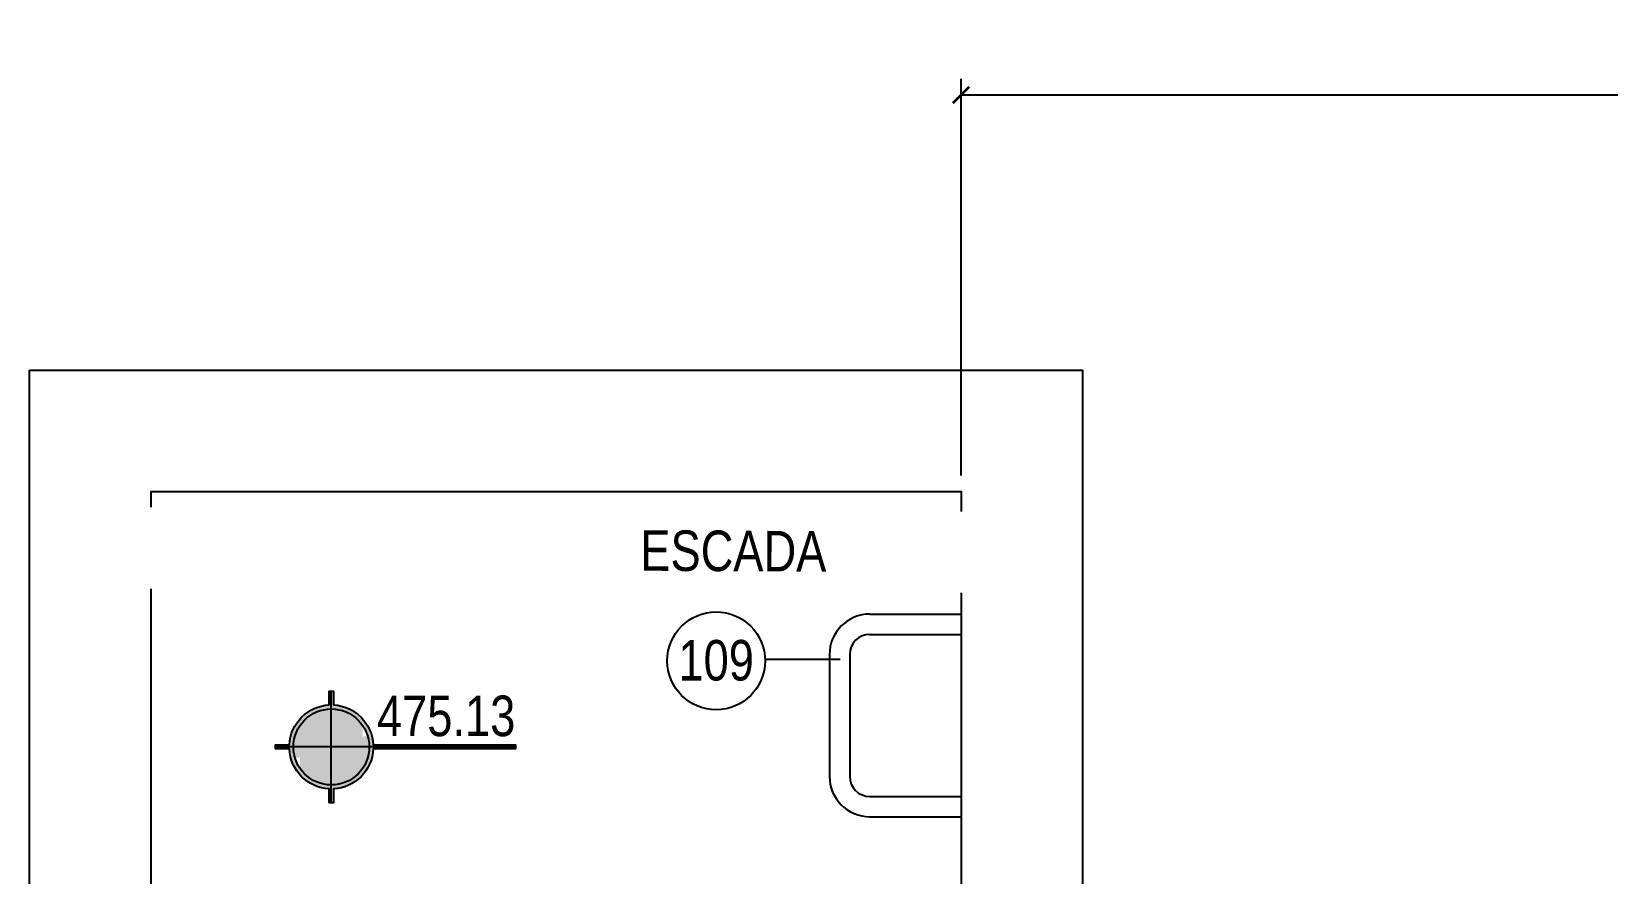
# Model space of a CAD drawing. Header units: feet. Extents: x 0 to 285374, y 0 to 9111566.
# Drawn here: x 285108.372 to 285112.264, y 9111390.161 to 9111392.239 of the extents above; entities that cross this region are included whole.
import ezdxf
from ezdxf.enums import TextEntityAlignment as Align

# ---------------------------------------------------------------- set-up
doc = ezdxf.new("R2010")
doc.units = ezdxf.units.FT
doc.header["$MEASUREMENT"] = 0
doc.layers.get('0').update_dxf_attribs({"linetype": 'CONTINUOUS'})
doc.layers.get('DEFPOINTS').update_dxf_attribs({"linetype": 'CONTINUOUS'})
for name, color, linetype in [('A-NIVEIS', 1, 'CONTINUOUS'), ('A-TEXTO', 2, 'CONTINUOUS'), ('H-SA-DIM', 1, 'CONTINUOUS'), ('H-SA-ESTRUTURA (CORTE)', 5, 'CONTINUOUS'), ('H-SA-TEXTO', 2, 'CONTINUOUS'), ('INDIC', 2, 'CONTINUOUS'), ('Top View-Ferro Fundido - JGS - K7(Esgoto)', 7, 'CONTINUOUS')]:
    doc.layers.add(name, color=color, linetype=linetype)
doc.styles.add('EGC_Arial_2.0mm', font='arial.ttf', dxfattribs={"width": 0.8, "height": 2})
doc.styles.get("Standard").update_dxf_attribs({"font": 'arial.ttf'})
doc.dimstyles.new('Copy of EGC_2.0mm', dxfattribs={"dimtxt": 0.1, "dimasz": 0.04, "dimexe": 0.04, "dimexo": 0.04, "dimgap": 0.04, "dimtad": 1, "dimzin": 1, "dimdsep": 46, "dimtxsty": 'Standard', "dimblk": 'ARCHTICK', "dimcen": 0, "dimclrd": 1, "dimclre": 1, "dimclrt": 2, "dimazin": 0, "dimtfac": 1, "dimtix": 1, "dimtmove": 1, "dimatfit": 3, "dimldrblk": 'NONE', "dimfxl": 0.002, "dimtolj": 1, "dimtzin": 0, "dimlwd": -1, "dimarcsym": 0})

# ---------------------------------------------------------------- blocks, each defined once
blk = doc.blocks.new('*U1244')
at = {"true_color": 0xffffff}
h = blk.add_hatch(color=7, dxfattribs=at)
h.dxf.hatch_style = 1
edge = h.paths.add_edge_path()
edge.add_arc((0, 0), 2.075, 92.76231, 177.23769, ccw=False)
edge.add_line((-0.1, 2.073), (-0.1, 2.75))
edge.add_line((-0.1, 2.75), (0.1, 2.75))
edge.add_line((0.1, 2.75), (0.1, 2.073))
edge.add_arc((0, 0), 2.075, 2.76231, 87.23769, ccw=False)
edge.add_line((2.073, 0.1), (9.088, 0.1))
edge.add_line((9.088, 0.1), (9.088, -0.1))
edge.add_line((9.088, -0.1), (2.073, -0.1))
edge.add_arc((0, 0), 2.075, 272.76231, 357.23769, ccw=False)
edge.add_line((0.1, -2.073), (0.1, -2.75))
edge.add_line((0.1, -2.75), (-0.1, -2.75))
edge.add_line((-0.1, -2.75), (-0.1, -2.073))
edge.add_arc((0, 0), 2.075, 182.76231, 267.23769, ccw=False)
edge.add_line((-2.073, -0.1), (-2.75, -0.1))
edge.add_line((-2.75, -0.1), (-2.75, 0.1))
edge.add_line((-2.75, 0.1), (-2.073, 0.1))
for p, q in [((0, -2.75), (0, 2.75)), ((9.088, 0), (-2.75, 0))]:
    blk.add_line(p, q)
at = {"color": 7, "true_color": 0xffffff}
blk.add_lwpolyline([(-2.073, 0.1, -0.386246), (-0.1, 2.073), (-0.1, 2.75), (0.1, 2.75), (0.1, 2.073, -0.386246), (2.073, 0.1), (9.088, 0.1), (9.088, -0.1), (2.073, -0.1, -0.386246), (0.1, -2.073), (0.1, -2.75), (-0.1, -2.75), (-0.1, -2.073, -0.386246), (-2.073, -0.1), (-2.75, -0.1), (-2.75, 0.1)], format="xyb", close=True, dxfattribs=at)
blk.add_circle((0, 0), 1.875)
for points in [[(0, 1.875), (0, 0), (0.583, 1.782), (0.595, 0)], [(0.583, 1.782), (0.595, 0), (1.097, 1.521), (1.096, 0)], [(1.533, 1.079), (1.571, 0), (1.786, 0.571), (0, 0)], [(1.097, 1.521), (1.096, 0), (1.533, 1.079), (1.571, 0)], [(-1.786, -0.571), (0, 0), (-1.796, -0.539), (-1.875, 0)], [(-1.533, -1.079), (-1.571, 0), (-1.786, -0.571), (0, 0)], [(-1.097, -1.521), (-1.096, 0), (-1.533, -1.079), (-1.571, 0)], [(-0.583, -1.782), (-0.595, 0), (-1.097, -1.521), (-1.096, 0)], [(0, -1.875), (0, 0), (-0.583, -1.782), (-0.595, 0)], [(1.786, 0.571), (0, 0), (1.796, 0.539), (1.875, 0)]]:
    blk.add_solid(points)
at = {"layer": 'A-TEXTO', "color": 2, "style": 'EGC_Arial_2.0mm', "width": 0.8}
blk.add_attdef('000.00', text='', height=2, dxfattribs=at).set_placement((9.088, 0.534), align=Align.RIGHT)
blk = doc.blocks.new('_ArchTick')
at = {"color": 0, "linetype": 'ByBlock', "const_width": 0.15}
blk.add_lwpolyline([(-0.5, -0.5), (0.5, 0.5)], dxfattribs=at)
blk = doc.blocks.new('*D1272')
at = {"layer": 'DEFPOINTS', "color": 0, "transparency": 16777216}
for p in [(285118.1164, 9111392.0821), (285110.6676, 9111391.1034), (285118.1164, 9111389.7536, 478.1983)]:
    blk.add_point(p, dxfattribs=at)
at = {"layer": 'H-SA-DIM', "color": 1, "lineweight": -2, "transparency": 16777216}
for p, q in [((285110.6676, 9111391.1434), (285110.6676, 9111392.1221)), ((285118.1164, 9111389.7936), (285118.1164, 9111392.1221))]:
    blk.add_line(p, q, dxfattribs=at)
at = {"layer": 'H-SA-DIM', "color": 1, "transparency": 16777216}
blk.add_line((285110.6676, 9111392.0821), (285118.1164, 9111392.0821), dxfattribs=at)
at = {"layer": 'H-SA-DIM', "color": 1, "transparency": 16777216, "xscale": 0.04, "yscale": 0.04, "zscale": 0.04, "rotation": 180}
blk.add_blockref('_ArchTick', (285110.6676, 9111392.0821), dxfattribs=at)
at = {"layer": 'H-SA-DIM', "color": 1, "transparency": 16777216, "xscale": 0.04, "yscale": 0.04, "zscale": 0.04}
blk.add_blockref('_ArchTick', (285118.1164, 9111392.0821), dxfattribs=at)
at = {"layer": 'H-SA-DIM', "color": 2, "transparency": 16777216, "insert": (285114.392, 9111392.1729), "char_height": 0.1, "attachment_point": 5}
blk.add_mtext('\\A1;7.45', dxfattribs=at)
blk = doc.blocks.new('_None')

msp = doc.modelspace()

# ---------------------------------------------------------------- linework, layer by layer
at = {"layer": 'H-SA-ESTRUTURA (CORTE)', "color": 2}
msp.add_lwpolyline([(285110.6676, 9111384.4038), (285108.6676, 9111384.4038), (285108.6676, 9111391.1034), (285110.6676, 9111391.1034)], close=True, dxfattribs=at)
at = {"layer": 'INDIC', "color": 1, "linetype": 'Continuous'}
msp.add_line((285110.1836, 9111390.6902), (285110.3687, 9111390.6902), dxfattribs=at)
msp.add_circle((285110.0629, 9111390.6861), 0.1207, dxfattribs=at)
at = {"layer": 'Top View-Ferro Fundido - JGS - K7(Esgoto)', "color": 1, "linetype": 'ByBlock', "lineweight": -2}
for p, q in [((285110.4426, 9111390.8012), (285110.6676, 9111390.8012)), ((285110.4426, 9111390.7512), (285110.6676, 9111390.7512)), ((285110.3426, 9111390.7012), (285110.3426, 9111390.4012)), ((285110.3926, 9111390.7012), (285110.3926, 9111390.4012)), ((285110.4426, 9111390.3512), (285110.6676, 9111390.3512)), ((285110.4426, 9111390.3012), (285110.6676, 9111390.3012))]:
    msp.add_line(p, q, dxfattribs=at)
for centre, radius, start, end in [((285110.4426, 9111390.7012), 0.1, 90, 180), ((285110.4426, 9111390.7012), 0.05, 90, 180), ((285110.4426, 9111390.4012), 0.1, 180, 270), ((285110.4426, 9111390.4012), 0.05, 180, 270)]:
    msp.add_arc(centre, radius, start, end, dxfattribs=at)

# ---------------------------------------------------------------- block references
at = {"layer": 'A-NIVEIS', "xscale": 0.05, "yscale": 0.05, "zscale": 0.05}
msp.add_blockref('*U1244', (285109.1126, 9111390.4735), dxfattribs=at).add_auto_attribs({'000.00': '475.13'})

# ---------------------------------------------------------------- texts
at = {"layer": 'INDIC', "color": 2, "style": 'EGC_Arial_2.0mm', "width": 0.8}
msp.add_text('109', height=0.1, dxfattribs=at).set_placement((285110.0629, 9111390.6874), align=Align.MIDDLE_CENTER)

# ---------------------------------------------------------------- next in the draw order: texts
at = {"layer": 'H-SA-TEXTO', "color": 2, "insert": (285110.1051, 9111390.9057), "char_height": 0.1, "width": 3.355817, "attachment_point": 8, "rotation": 359.7131, "style": 'EGC_Arial_2.0mm', "bg_fill": 2}
msp.add_mtext('ESCADA', dxfattribs=at)

# ---------------------------------------------------------------- next in the draw order: linework, layer by layer
at = {"layer": 'H-SA-ESTRUTURA (CORTE)', "color": 2}
msp.add_lwpolyline([(285108.3676, 9111391.4034), (285110.9676, 9111391.4034), (285110.9676, 9111384.1038), (285108.3676, 9111384.1038)], close=True, dxfattribs=at)

# ---------------------------------------------------------------- next in the draw order: dimensions: what is measured, and where the dimension line sits
at = {"layer": 'H-SA-DIM'}
dim = msp.add_linear_dim(base=(285118.1164, 9111392.0821), p1=(285110.6676, 9111391.1034), p2=(285118.1164, 9111389.7536, 478.1983), dimstyle='Copy of EGC_2.0mm', dxfattribs=at)
dim.commit()
dim.dimension.update_dxf_attribs({"geometry": '*D1272', "text_midpoint": (285114.392, 9111392.1729)})

doc.saveas('drawing.dxf')
